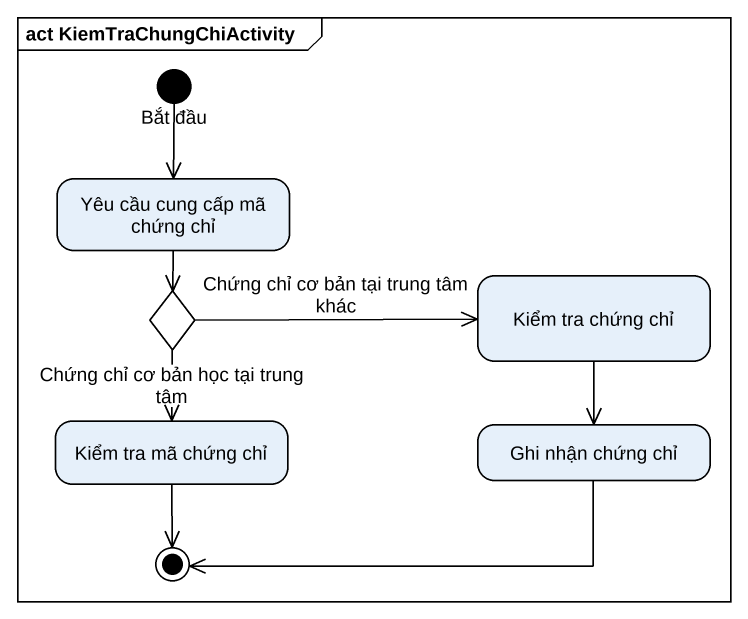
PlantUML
@startuml
mainframe act KiemTraChungChiActivity
hide empty description
state "Bắt đầu" as Bắt_đầu <<start>>
state "Yêu cầu cung cấp mã chứng chỉ" as Yêu_cầu_cung_cấp_mã_chứng
state "Kiểm tra chứng chỉ" as Kiểm_tra_chứng_chỉ
state choice1 <<choice>>
state "Kiểm tra mã chứng chỉ" as Kiểm_tra_mã_chứng_chỉ
state "Ghi nhận chứng chỉ" as Ghi_nhận_chứng_chỉ
Bắt_đầu --> Yêu_cầu_cung_cấp_mã_chứng
Yêu_cầu_cung_cấp_mã_chứng --> choice1
Kiểm_tra_chứng_chỉ --> Ghi_nhận_chứng_chỉ
choice1 -right-> Kiểm_tra_chứng_chỉ : Chứng chỉ cơ bản tại trung tâm khác
choice1 --> Kiểm_tra_mã_chứng_chỉ : Chứng chỉ cơ bản học tại trung tâm
Kiểm_tra_mã_chứng_chỉ --> [*]
Ghi_nhận_chứng_chỉ -left-> [*]
@enduml
